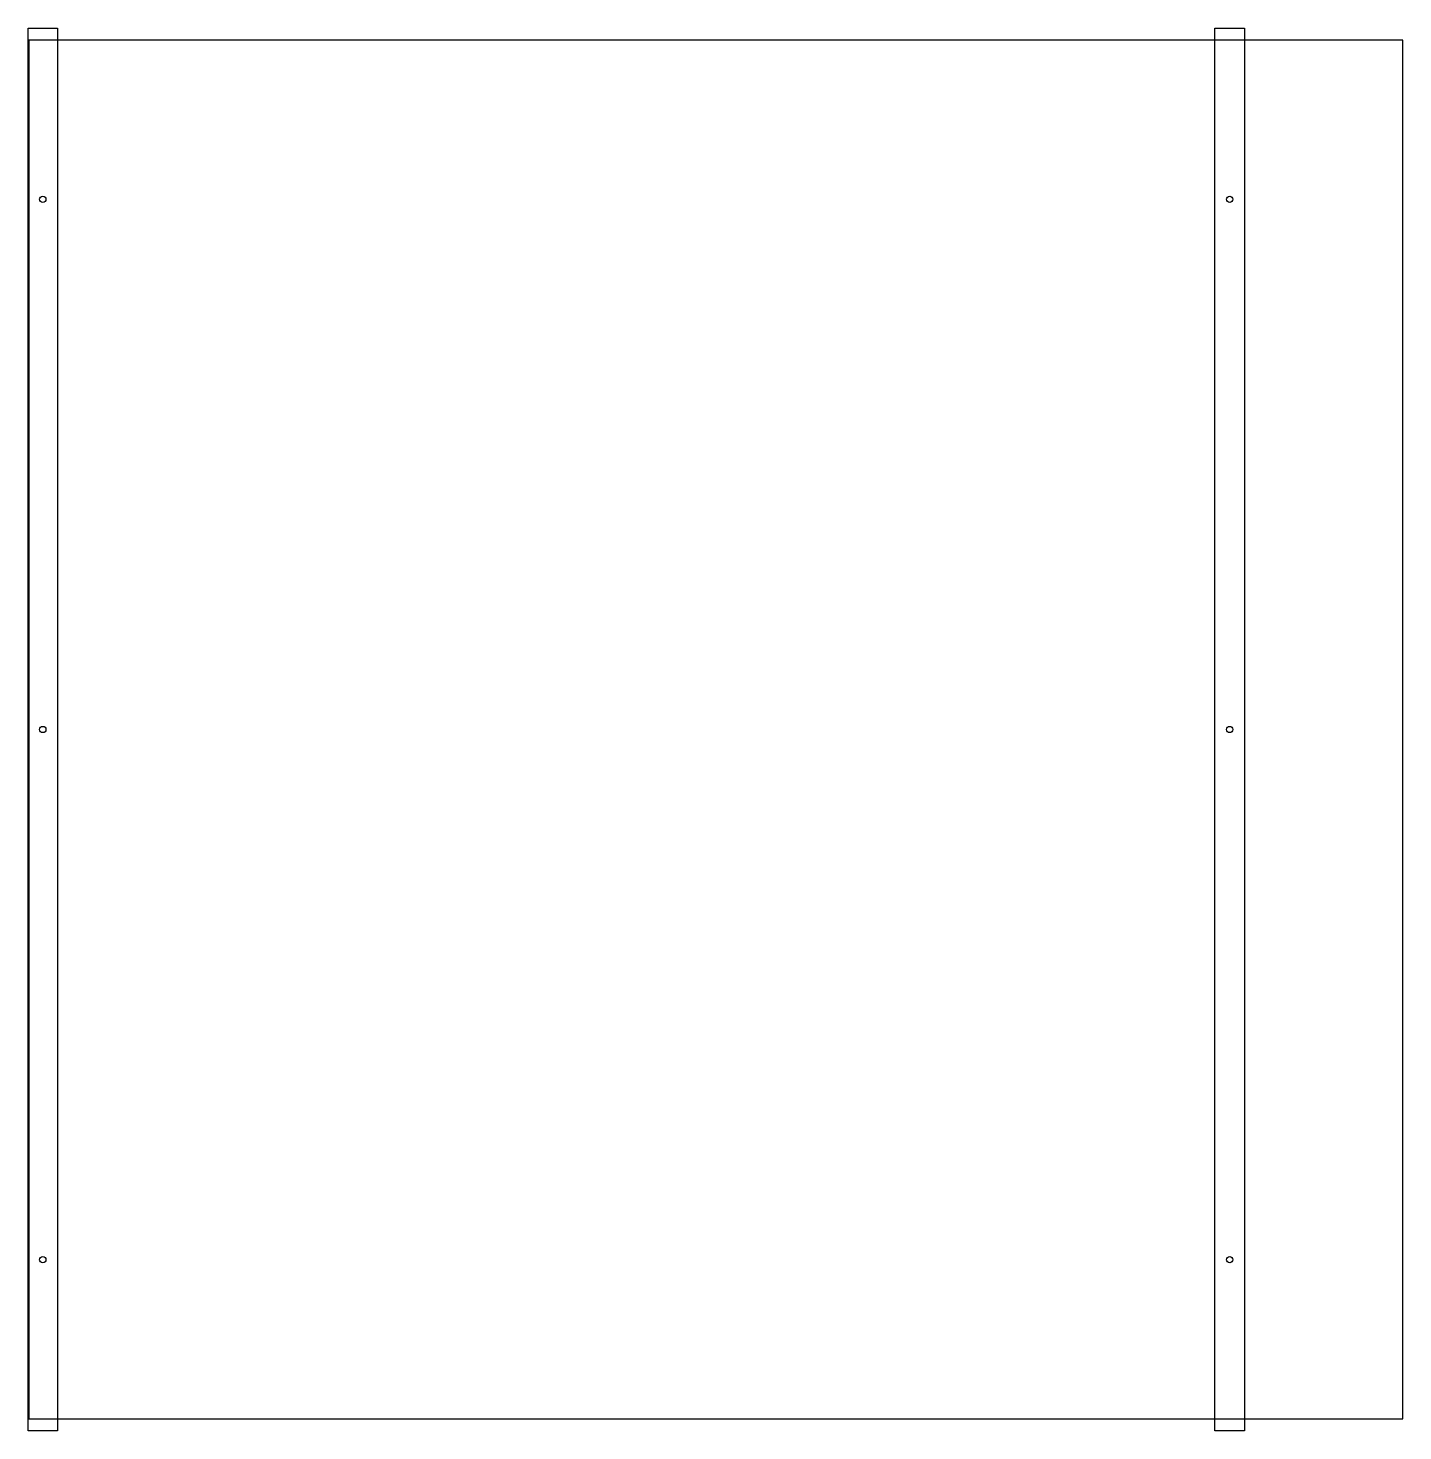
# Model space of a CAD drawing. Extents: x 0 to 34.5, y -0.3 to 34.9.
import ezdxf

# ---------------------------------------------------------------- set-up
doc = ezdxf.new("R2010")
doc.units = 0
for name, color, linetype in [('BLOCKDRILLPILOT', 6, 'CONTINUOUS'), ('DadoBack', 6, 'CONTINUOUS'), ('PartCut', 1, 'CONTINUOUS')]:
    doc.layers.add(name, color=color, linetype=linetype)

msp = doc.modelspace()

# ---------------------------------------------------------------- linework, layer by layer
at = {"layer": 'BLOCKDRILLPILOT'}
for centre in [(0.35, 30.625), (30.15, 30.625), (0.35, 17.3125), (30.15, 17.3125), (0.35, 4), (30.15, 4)]:
    msp.add_circle(centre, 0.0787, dxfattribs=at)
at = {"layer": 'DadoBack'}
for points in [[(-0.02, 34.925), (0.72, 34.925), (0.72, -0.3), (-0.02, -0.3)], [(29.78, 34.925), (30.52, 34.925), (30.52, -0.3), (29.78, -0.3)]]:
    msp.add_lwpolyline(points, close=True, dxfattribs=at)
at = {"layer": 'PartCut'}
msp.add_lwpolyline([(0, 0), (34.5, 0), (34.5, 34.625), (0, 34.625)], close=True, dxfattribs=at)

doc.saveas('drawing.dxf')
